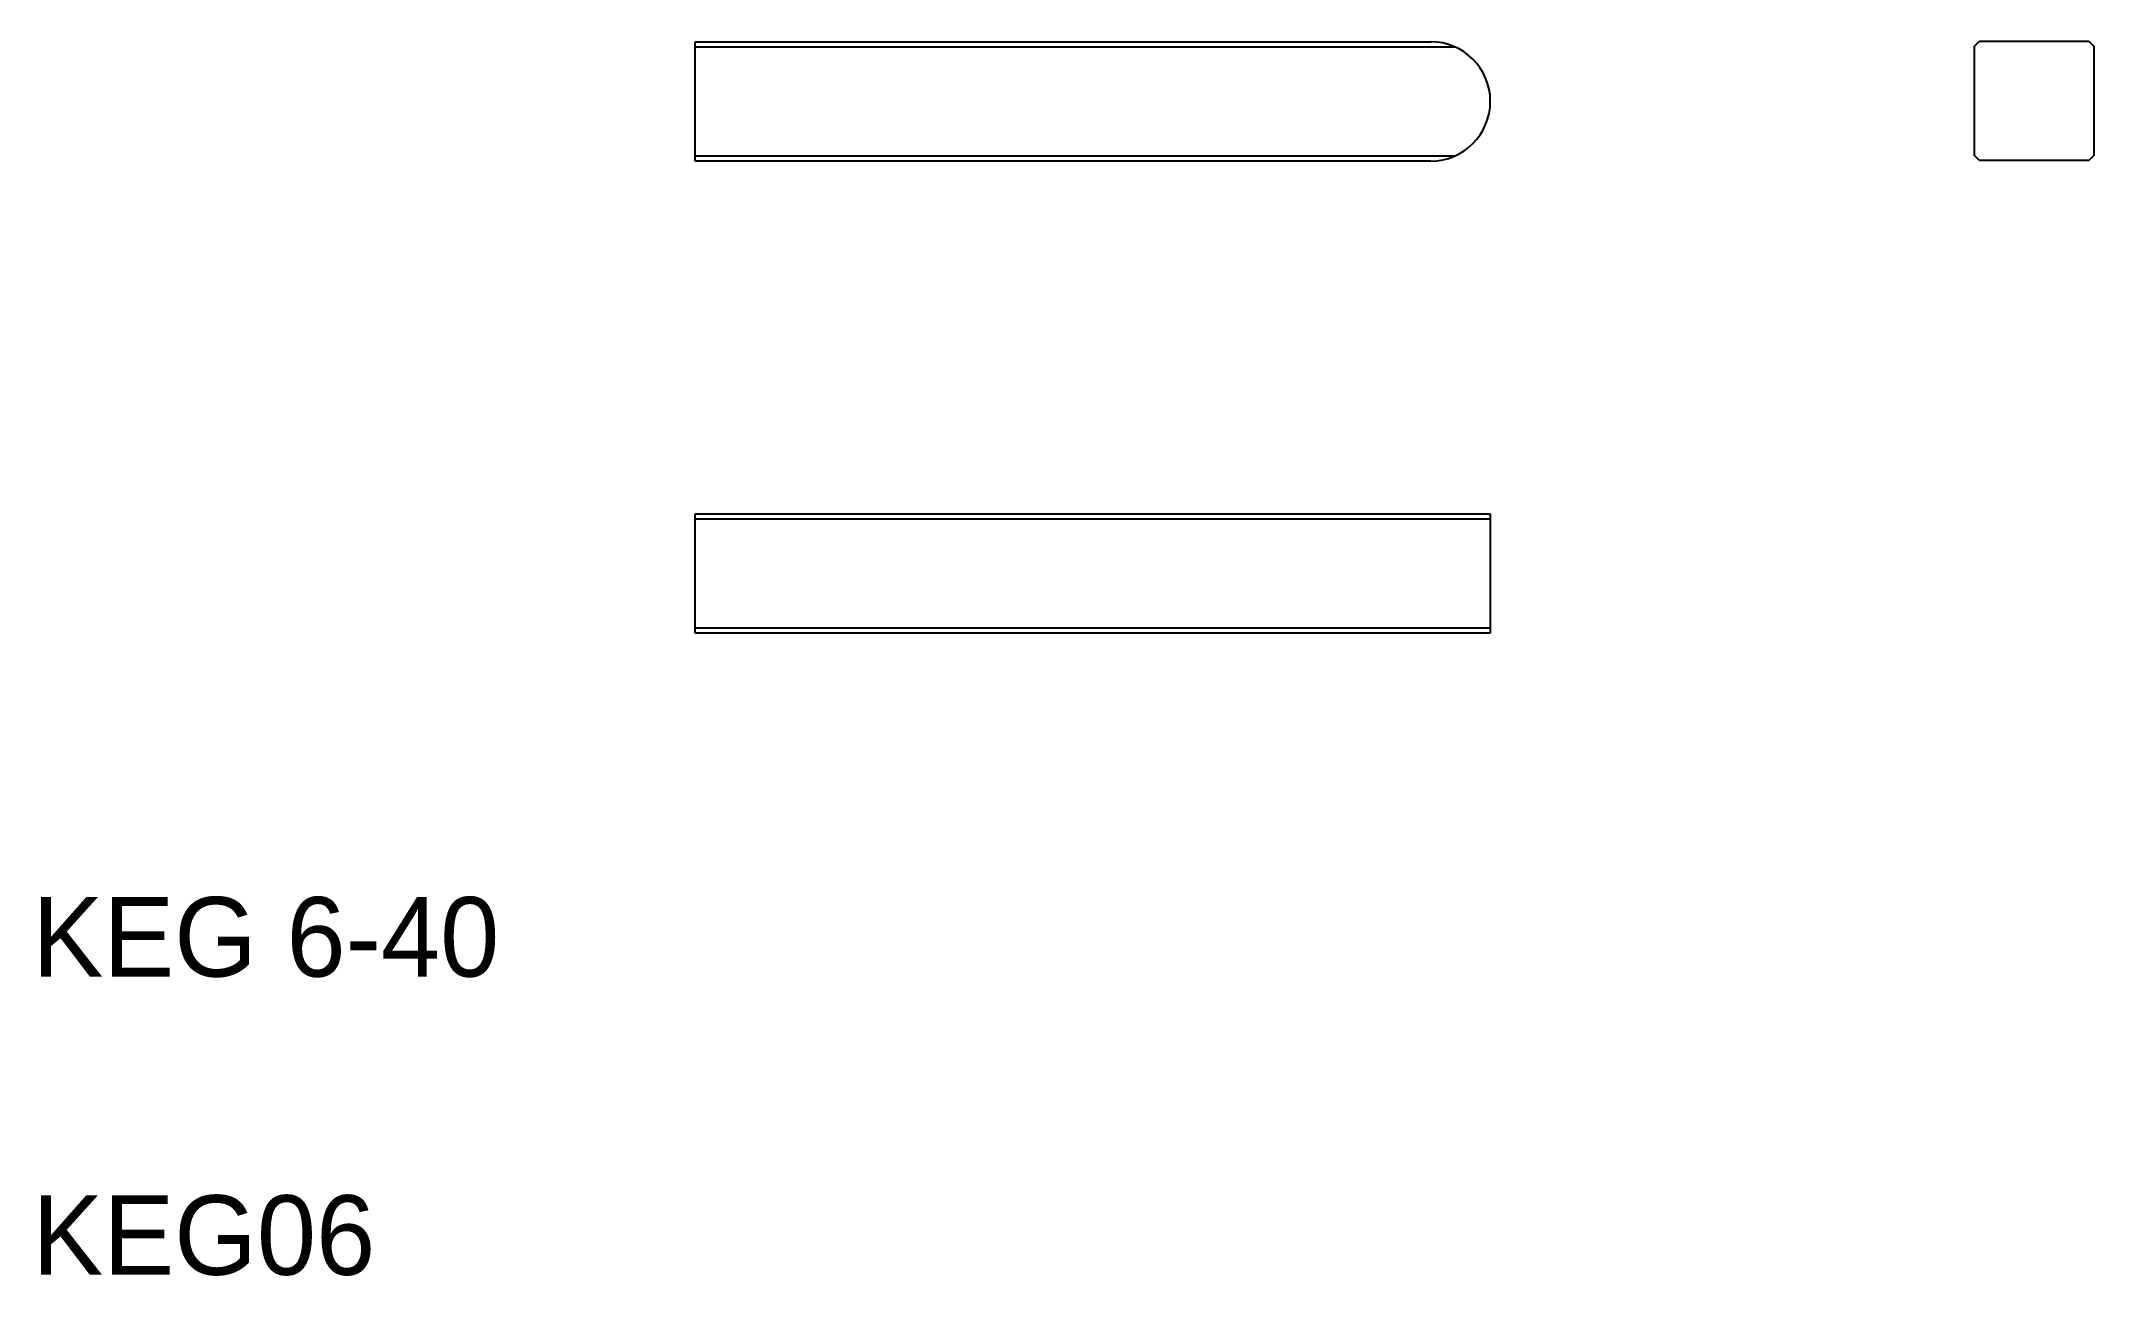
# Model space of a CAD drawing. Extents: x 10 to 114, y 10 to 72.
import ezdxf

# ---------------------------------------------------------------- set-up
doc = ezdxf.new("R2010")
doc.units = 0
doc.layers.get('0').update_dxf_attribs({"linetype": 'CONTINUOUS'})

msp = doc.modelspace()

# ---------------------------------------------------------------- linework, layer by layer
at = {"color": 7, "linetype": 'CONTINUOUS'}
for p, q in [((43.33, 72.02), (80.33, 72.02)), ((43.33, 66.02), (43.33, 72.02)), ((107.69, 71.8), (107.94, 72.05)), ((107.69, 66.3), (107.69, 71.8)), ((107.94, 72.05), (113.44, 72.05)), ((113.44, 72.05), (113.69, 71.8)), ((113.69, 71.8), (113.69, 66.3)), ((107.94, 66.05), (107.69, 66.3)), ((113.69, 66.3), (113.44, 66.05)), ((80.33, 66.02), (43.33, 66.02)), ((113.44, 66.05), (107.94, 66.05)), ((43.33, 48.27), (83.33, 48.27)), ((43.33, 42.27), (43.33, 48.27)), ((83.33, 48.27), (83.33, 42.27)), ((83.33, 42.27), (43.33, 42.27))]:
    msp.add_line(p, q, dxfattribs=at)
at = {"color": 3, "linetype": 'CONTINUOUS'}
for p, q in [((43.33, 71.77), (81.53, 71.77)), ((81.53, 66.27), (43.33, 66.27)), ((43.33, 48.02), (83.33, 48.02)), ((83.33, 42.52), (43.33, 42.52))]:
    msp.add_line(p, q, dxfattribs=at)
at = {"color": 7, "linetype": 'CONTINUOUS'}
for start, end in [(0, 90), (270, 0)]:
    msp.add_arc((80.33, 69.02), 3, start, end, dxfattribs=at)

# ---------------------------------------------------------------- texts
for s, p in [('KEG 6-40', (10, 25)), ('KEG06', (10, 10))]:
    msp.add_text(s, height=4, dxfattribs=at).set_placement(p)

doc.saveas('drawing.dxf')
